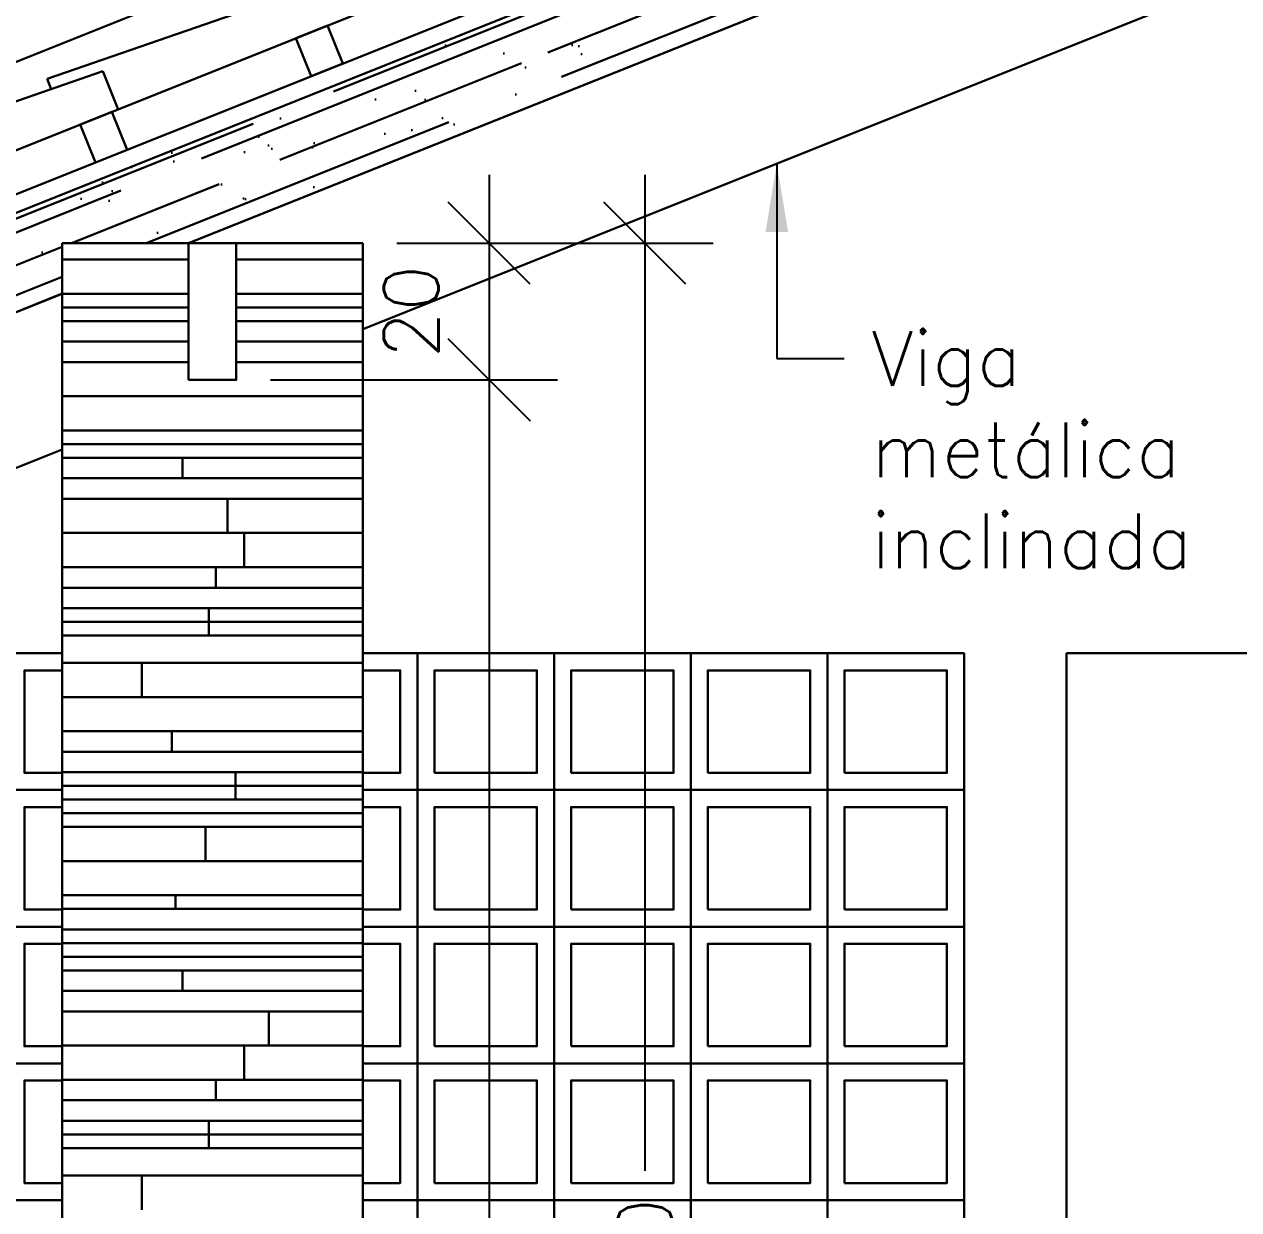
# Model space of a CAD drawing. Header units: millimetres. Extents: x -4228 to 27092, y -6721 to 984.
# Drawn here: x 25135.2 to 25313, y -2713.9 to -2540.4 of the extents above; entities that cross this region are included whole.
import ezdxf

# ---------------------------------------------------------------- set-up
doc = ezdxf.new("R2010")
doc.units = ezdxf.units.MM
doc.header["$LTSCALE"] = 50
doc.layers.get('0').update_dxf_attribs({"lineweight": 0})
for name, color, linetype in [('cobogo', 7, 'Continuous'), ('cota', 1, 'Continuous'), ('estruturametalica', 2, 'Continuous'), ('gesso', 7, 'Continuous'), ('hatch', 2, 'Continuous'), ('madeiramento', 2, 'Continuous'), ('PAREDES3', 2, 'Continuous'), ('pedras', 2, 'Continuous'), ('QLEADER', 7, 'Continuous'), ('telhas', 3, 'Continuous')]:
    doc.layers.add(name, color=color, linetype=linetype)
doc.styles.add('ROMANS', font='romans.shx')
doc.dimstyles.new('1_50', dxfattribs={"dimscale": 0, "dimtxt": 8, "dimasz": 12, "dimexe": 10, "dimexo": 5, "dimgap": 4, "dimtad": 0, "dimdec": 0, "dimzin": 1, "dimdsep": 46, "dimtxsty": 'ROMANS', "dimblk": 'OBLIQUE', "dimcen": 10, "dimdle": 10, "dimclrd": 1, "dimclre": 1, "dimclrt": 7, "dimaunit": 1, "dimadec": 0, "dimazin": 0, "dimtm": 1e-09, "dimtfac": 1, "dimtdec": 0, "dimtmove": 2, "dimatfit": 3, "dimldrblk": 'OBLIQUE', "dimfxl": 1, "dimtolj": 1, "dimtzin": 0, "dimarcsym": 0})
doc.dimstyles.new('LEADER_50', dxfattribs={"dimscale": 0, "dimtxt": 8, "dimasz": 10, "dimexe": 10, "dimexo": 5, "dimgap": 4, "dimtad": 0, "dimdec": 0, "dimzin": 1, "dimdsep": 46, "dimtxsty": 'ROMANS', "dimcen": 10, "dimdle": 10, "dimclrd": 9, "dimclre": 9, "dimclrt": 7, "dimaunit": 1, "dimadec": 0, "dimazin": 0, "dimtm": 1e-09, "dimtfac": 1, "dimtdec": 0, "dimtmove": 2, "dimatfit": 3, "dimfxl": 1, "dimtolj": 1, "dimtzin": 0, "dimarcsym": 0})

# ---------------------------------------------------------------- blocks, each defined once
blk = doc.blocks.new('_OBLIQUE')
at = {"color": 0, "linetype": 'ByBlock'}
blk.add_line((-0.5, -0.5), (0.5, 0.5), dxfattribs=at)
blk = doc.blocks.new('*D251')
at = {"layer": 'cota', "color": 1, "linetype": 'Continuous', "lineweight": -2}
for p, q in [((25203.25, -2582.46), (25203.25, -2718.18)), ((25171.26, -2592.46), (25213.25, -2592.46)), ((25203.25, -2882.46), (25203.25, -2746.75)), ((25201.55, -2872.46), (25213.25, -2872.46))]:
    blk.add_line(p, q, dxfattribs=at)
at = {"layer": 'Defpoints', "color": 0, "linetype": 'Continuous', "lineweight": 30}
for p in [(25166.26, -2592.46), (25196.55, -2872.46), (25203.25, -2872.46)]:
    blk.add_point(p, dxfattribs=at)
at = {"layer": 'cota', "color": 1, "linetype": 'Continuous', "lineweight": -2, "xscale": 12, "yscale": 12, "zscale": 12}
for p, rotation in [((25203.25, -2592.46), 90), ((25203.25, -2872.46), 270)]:
    blk.add_blockref('_OBLIQUE', p, dxfattribs=dict(at, rotation=rotation))
at = {"layer": 'cota', "color": 7, "linetype": 'Continuous', "lineweight": 30, "insert": (25203.25, -2732.46), "char_height": 8, "attachment_point": 5, "rotation": 90, "style": 'ROMANS'}
blk.add_mtext('\\A1;280', dxfattribs=at)
blk = doc.blocks.new('*D252')
at = {"layer": 'cota', "color": 1, "linetype": 'Continuous', "lineweight": -2}
for p, q in [((25203.25, -2562.46), (25203.25, -2602.46)), ((25189.76, -2572.46), (25213.25, -2572.46)), ((25176.26, -2592.46), (25213.25, -2592.46))]:
    blk.add_line(p, q, dxfattribs=at)
at = {"layer": 'Defpoints', "color": 0, "linetype": 'Continuous', "lineweight": 30}
for p in [(25184.76, -2572.46), (25171.26, -2592.46), (25203.25, -2592.46)]:
    blk.add_point(p, dxfattribs=at)
at = {"layer": 'cota', "color": 1, "linetype": 'Continuous', "lineweight": -2, "xscale": 12, "yscale": 12, "zscale": 12}
for p, rotation in [((25203.25, -2572.46), 90), ((25203.25, -2592.46), 270)]:
    blk.add_blockref('_OBLIQUE', p, dxfattribs=dict(at, rotation=rotation))
at = {"layer": 'cota', "color": 7, "linetype": 'Continuous', "lineweight": 30, "insert": (25191.84, -2582.46), "char_height": 8, "attachment_point": 5, "rotation": 90, "style": 'ROMANS'}
blk.add_mtext('\\A1;20', dxfattribs=at)
blk = doc.blocks.new('*D253')
at = {"layer": 'cota', "color": 1, "linetype": 'Continuous', "lineweight": -2}
for p, q in [((25226.04, -2562.46), (25226.04, -2708.18)), ((25189.76, -2572.46), (25236.04, -2572.46)), ((25226.04, -2882.46), (25226.04, -2736.75)), ((25189.76, -2872.46), (25236.04, -2872.46))]:
    blk.add_line(p, q, dxfattribs=at)
at = {"layer": 'Defpoints', "color": 0, "linetype": 'Continuous', "lineweight": 30}
for p in [(25184.76, -2572.46), (25184.76, -2872.46), (25226.04, -2872.46)]:
    blk.add_point(p, dxfattribs=at)
at = {"layer": 'cota', "color": 1, "linetype": 'Continuous', "lineweight": -2, "xscale": 12, "yscale": 12, "zscale": 12}
for p, rotation in [((25226.04, -2572.46), 90), ((25226.04, -2872.46), 270)]:
    blk.add_blockref('_OBLIQUE', p, dxfattribs=dict(at, rotation=rotation))
at = {"layer": 'cota', "color": 7, "linetype": 'Continuous', "lineweight": 30, "insert": (25226.04, -2722.46), "char_height": 8, "attachment_point": 5, "rotation": 90, "style": 'ROMANS'}
blk.add_mtext('\\A1;300', dxfattribs=at)

msp = doc.modelspace()

# ---------------------------------------------------------------- hatches: boundary and pattern name
at = {"layer": 'hatch', "linetype": 'Continuous', "lineweight": 30}
h = msp.add_hatch(dxfattribs=at)
h.set_pattern_fill('AR-RROOF', color=3, scale=0.5, style=0)
h.set_pattern_definition([(21.8014, (25159.258, -2572.462), (21.22498, 22.1683), [190.5, -25.4, 63.5, -12.7]), (21.8014, (25172.583, -2560.293), (-18.0648, 10.9662), [38.1, -4.191, 76.2, -9.525]), (21.8014, (25161.145, -2560.081), (58.15644, 32.42705), [101.6, -17.78, 50.8, -12.7])])
h.paths.add_polyline_path([(25336.41, -2487.06), (25051.86, -2600.88), (25052.93, -2603.56), (25081.51, -2603.56), (25140.76, -2579.86), (25140.76, -2572.46), (25159.26, -2572.46), (25372.76, -2487.06)])
h.paths.add_polyline_path([(25512.76, -2416.52), (25376.41, -2471.06), (25412.76, -2471.06), (25512.76, -2431.06)])
h = msp.add_hatch(dxfattribs=at)
h.set_pattern_fill('AR-SAND', color=256, scale=0.3, style=0)
h.set_pattern_definition([(37.5, (27704.919, -5480.449), (-0.48001, 14.682397), [0, -11.5824, 0, -12.954, 0, -12.3825]), (7.5, (27704.919, -5480.45), (13.4857, 21.50475), [0, -6.2484, 0, -10.4394, 0, -4.0005]), (327.5, (27695.546, -5480.449), (23.72977, 0.043116), [0, -3.81, 0, -13.716, 0, -17.907]), (317.5, (27695.546, -5480.45), (22.90669, 6.68788), [0, -1.905, 0, -8.9916, 0, -10.287])])
h.paths.add_polyline_path([(25376.41, -2471.06), (25412.76, -2471.06), (25512.76, -2431.06), (25512.76, -2416.52)])
h.paths.add_polyline_path([(25372.76, -2487.06), (25336.41, -2487.06), (25051.86, -2600.88), (25052.93, -2603.56), (25081.51, -2603.56), (25140.76, -2579.86), (25140.76, -2572.46), (25159.26, -2572.46)])

# ---------------------------------------------------------------- linework, layer by layer
at = {"layer": 'cobogo', "color": 3, "linetype": 'Continuous', "lineweight": 30}
for points in [[(25140.76, -2632.46), (25132.76, -2632.46), (25132.76, -2652.46), (25140.76, -2652.46)], [(25140.76, -2632.46), (25132.76, -2632.46), (25132.76, -2652.46), (25140.76, -2652.46)], [(25140.76, -2632.46), (25132.76, -2632.46), (25132.76, -2652.46), (25140.76, -2652.46)], [(25140.76, -2632.46), (25132.76, -2632.46), (25132.76, -2652.46), (25140.76, -2652.46)], [(25184.76, -2652.46), (25192.76, -2652.46), (25192.76, -2632.46), (25184.76, -2632.46)], [(25184.76, -2652.46), (25192.76, -2652.46), (25192.76, -2632.46), (25184.76, -2632.46)], [(25184.76, -2652.46), (25192.76, -2652.46), (25192.76, -2632.46), (25184.76, -2632.46)], [(25184.76, -2652.46), (25192.76, -2652.46), (25192.76, -2632.46), (25184.76, -2632.46)], [(25140.76, -2634.96), (25135.26, -2634.96), (25135.26, -2649.96), (25140.76, -2649.96)], [(25140.76, -2634.96), (25135.26, -2634.96), (25135.26, -2649.96), (25140.76, -2649.96)], [(25140.76, -2634.96), (25135.26, -2634.96), (25135.26, -2649.96), (25140.76, -2649.96)], [(25140.76, -2634.96), (25135.26, -2634.96), (25135.26, -2649.96), (25140.76, -2649.96)], [(25184.76, -2649.96), (25190.26, -2649.96), (25190.26, -2634.96), (25184.76, -2634.96)], [(25184.76, -2649.96), (25190.26, -2649.96), (25190.26, -2634.96), (25184.76, -2634.96)], [(25184.76, -2649.96), (25190.26, -2649.96), (25190.26, -2634.96), (25184.76, -2634.96)], [(25184.76, -2649.96), (25190.26, -2649.96), (25190.26, -2634.96), (25184.76, -2634.96)], [(25140.76, -2652.46), (25132.76, -2652.46), (25132.76, -2672.46), (25140.76, -2672.46)], [(25140.76, -2652.46), (25132.76, -2652.46), (25132.76, -2672.46), (25140.76, -2672.46)], [(25140.76, -2652.46), (25132.76, -2652.46), (25132.76, -2672.46), (25140.76, -2672.46)], [(25140.76, -2652.46), (25132.76, -2652.46), (25132.76, -2672.46), (25140.76, -2672.46)], [(25184.76, -2672.46), (25192.76, -2672.46), (25192.76, -2652.46), (25184.76, -2652.46)], [(25184.76, -2672.46), (25192.76, -2672.46), (25192.76, -2652.46), (25184.76, -2652.46)], [(25184.76, -2672.46), (25192.76, -2672.46), (25192.76, -2652.46), (25184.76, -2652.46)], [(25184.76, -2672.46), (25192.76, -2672.46), (25192.76, -2652.46), (25184.76, -2652.46)], [(25140.76, -2654.96), (25135.26, -2654.96), (25135.26, -2669.96), (25140.76, -2669.96)], [(25140.76, -2654.96), (25135.26, -2654.96), (25135.26, -2669.96), (25140.76, -2669.96)], [(25140.76, -2654.96), (25135.26, -2654.96), (25135.26, -2669.96), (25140.76, -2669.96)], [(25140.76, -2654.96), (25135.26, -2654.96), (25135.26, -2669.96), (25140.76, -2669.96)], [(25184.76, -2669.96), (25190.26, -2669.96), (25190.26, -2654.96), (25184.76, -2654.96)], [(25184.76, -2669.96), (25190.26, -2669.96), (25190.26, -2654.96), (25184.76, -2654.96)], [(25184.76, -2669.96), (25190.26, -2669.96), (25190.26, -2654.96), (25184.76, -2654.96)], [(25184.76, -2669.96), (25190.26, -2669.96), (25190.26, -2654.96), (25184.76, -2654.96)], [(25140.76, -2672.46), (25132.76, -2672.46), (25132.76, -2692.46), (25140.76, -2692.46)], [(25140.76, -2672.46), (25132.76, -2672.46), (25132.76, -2692.46), (25140.76, -2692.46)], [(25140.76, -2672.46), (25132.76, -2672.46), (25132.76, -2692.46), (25140.76, -2692.46)], [(25140.76, -2672.46), (25132.76, -2672.46), (25132.76, -2692.46), (25140.76, -2692.46)], [(25184.76, -2692.46), (25192.76, -2692.46), (25192.76, -2672.46), (25184.76, -2672.46)], [(25184.76, -2692.46), (25192.76, -2692.46), (25192.76, -2672.46), (25184.76, -2672.46)], [(25184.76, -2692.46), (25192.76, -2692.46), (25192.76, -2672.46), (25184.76, -2672.46)], [(25184.76, -2692.46), (25192.76, -2692.46), (25192.76, -2672.46), (25184.76, -2672.46)], [(25140.76, -2674.96), (25135.26, -2674.96), (25135.26, -2689.96), (25140.76, -2689.96)], [(25140.76, -2674.96), (25135.26, -2674.96), (25135.26, -2689.96), (25140.76, -2689.96)], [(25140.76, -2674.96), (25135.26, -2674.96), (25135.26, -2689.96), (25140.76, -2689.96)], [(25140.76, -2674.96), (25135.26, -2674.96), (25135.26, -2689.96), (25140.76, -2689.96)], [(25184.76, -2689.96), (25190.26, -2689.96), (25190.26, -2674.96), (25184.76, -2674.96)], [(25184.76, -2689.96), (25190.26, -2689.96), (25190.26, -2674.96), (25184.76, -2674.96)], [(25184.76, -2689.96), (25190.26, -2689.96), (25190.26, -2674.96), (25184.76, -2674.96)], [(25184.76, -2689.96), (25190.26, -2689.96), (25190.26, -2674.96), (25184.76, -2674.96)], [(25140.76, -2692.46), (25132.76, -2692.46), (25132.76, -2712.46), (25140.76, -2712.46)], [(25140.76, -2692.46), (25132.76, -2692.46), (25132.76, -2712.46), (25140.76, -2712.46)], [(25140.76, -2692.46), (25132.76, -2692.46), (25132.76, -2712.46), (25140.76, -2712.46)], [(25140.76, -2692.46), (25132.76, -2692.46), (25132.76, -2712.46), (25140.76, -2712.46)], [(25184.76, -2712.46), (25192.76, -2712.46), (25192.76, -2692.46), (25184.76, -2692.46)], [(25184.76, -2712.46), (25192.76, -2712.46), (25192.76, -2692.46), (25184.76, -2692.46)], [(25184.76, -2712.46), (25192.76, -2712.46), (25192.76, -2692.46), (25184.76, -2692.46)], [(25184.76, -2712.46), (25192.76, -2712.46), (25192.76, -2692.46), (25184.76, -2692.46)], [(25140.76, -2694.96), (25135.26, -2694.96), (25135.26, -2709.96), (25140.76, -2709.96)], [(25140.76, -2694.96), (25135.26, -2694.96), (25135.26, -2709.96), (25140.76, -2709.96)], [(25140.76, -2694.96), (25135.26, -2694.96), (25135.26, -2709.96), (25140.76, -2709.96)], [(25140.76, -2694.96), (25135.26, -2694.96), (25135.26, -2709.96), (25140.76, -2709.96)], [(25184.76, -2709.96), (25190.26, -2709.96), (25190.26, -2694.96), (25184.76, -2694.96)], [(25184.76, -2709.96), (25190.26, -2709.96), (25190.26, -2694.96), (25184.76, -2694.96)], [(25184.76, -2709.96), (25190.26, -2709.96), (25190.26, -2694.96), (25184.76, -2694.96)], [(25184.76, -2709.96), (25190.26, -2709.96), (25190.26, -2694.96), (25184.76, -2694.96)], [(25140.76, -2712.46), (25132.76, -2712.46), (25132.76, -2732.46), (25140.76, -2732.46)], [(25140.76, -2712.46), (25132.76, -2712.46), (25132.76, -2732.46), (25140.76, -2732.46)], [(25140.76, -2712.46), (25132.76, -2712.46), (25132.76, -2732.46), (25140.76, -2732.46)], [(25140.76, -2712.46), (25132.76, -2712.46), (25132.76, -2732.46), (25140.76, -2732.46)], [(25184.76, -2732.46), (25192.76, -2732.46), (25192.76, -2712.46), (25184.76, -2712.46)], [(25184.76, -2732.46), (25192.76, -2732.46), (25192.76, -2712.46), (25184.76, -2712.46)], [(25184.76, -2732.46), (25192.76, -2732.46), (25192.76, -2712.46), (25184.76, -2712.46)], [(25184.76, -2732.46), (25192.76, -2732.46), (25192.76, -2712.46), (25184.76, -2712.46)]]:
    msp.add_lwpolyline(points, dxfattribs=at)
for points in [[(25192.76, -2652.46), (25212.76, -2652.46), (25212.76, -2632.46), (25192.76, -2632.46)], [(25192.76, -2652.46), (25212.76, -2652.46), (25212.76, -2632.46), (25192.76, -2632.46)], [(25192.76, -2652.46), (25212.76, -2652.46), (25212.76, -2632.46), (25192.76, -2632.46)], [(25192.76, -2652.46), (25212.76, -2652.46), (25212.76, -2632.46), (25192.76, -2632.46)], [(25212.76, -2652.46), (25232.76, -2652.46), (25232.76, -2632.46), (25212.76, -2632.46)], [(25212.76, -2652.46), (25232.76, -2652.46), (25232.76, -2632.46), (25212.76, -2632.46)], [(25212.76, -2652.46), (25232.76, -2652.46), (25232.76, -2632.46), (25212.76, -2632.46)], [(25212.76, -2652.46), (25232.76, -2652.46), (25232.76, -2632.46), (25212.76, -2632.46)], [(25232.76, -2652.46), (25252.76, -2652.46), (25252.76, -2632.46), (25232.76, -2632.46)], [(25232.76, -2652.46), (25252.76, -2652.46), (25252.76, -2632.46), (25232.76, -2632.46)], [(25232.76, -2652.46), (25252.76, -2652.46), (25252.76, -2632.46), (25232.76, -2632.46)], [(25232.76, -2652.46), (25252.76, -2652.46), (25252.76, -2632.46), (25232.76, -2632.46)], [(25252.76, -2652.46), (25272.76, -2652.46), (25272.76, -2632.46), (25252.76, -2632.46)], [(25252.76, -2652.46), (25272.76, -2652.46), (25272.76, -2632.46), (25252.76, -2632.46)], [(25252.76, -2652.46), (25272.76, -2652.46), (25272.76, -2632.46), (25252.76, -2632.46)], [(25252.76, -2652.46), (25272.76, -2652.46), (25272.76, -2632.46), (25252.76, -2632.46)], [(25195.26, -2649.96), (25210.26, -2649.96), (25210.26, -2634.96), (25195.26, -2634.96)], [(25195.26, -2649.96), (25210.26, -2649.96), (25210.26, -2634.96), (25195.26, -2634.96)], [(25195.26, -2649.96), (25210.26, -2649.96), (25210.26, -2634.96), (25195.26, -2634.96)], [(25195.26, -2649.96), (25210.26, -2649.96), (25210.26, -2634.96), (25195.26, -2634.96)], [(25215.26, -2649.96), (25230.26, -2649.96), (25230.26, -2634.96), (25215.26, -2634.96)], [(25215.26, -2649.96), (25230.26, -2649.96), (25230.26, -2634.96), (25215.26, -2634.96)], [(25215.26, -2649.96), (25230.26, -2649.96), (25230.26, -2634.96), (25215.26, -2634.96)], [(25215.26, -2649.96), (25230.26, -2649.96), (25230.26, -2634.96), (25215.26, -2634.96)], [(25235.26, -2649.96), (25250.26, -2649.96), (25250.26, -2634.96), (25235.26, -2634.96)], [(25235.26, -2649.96), (25250.26, -2649.96), (25250.26, -2634.96), (25235.26, -2634.96)], [(25235.26, -2649.96), (25250.26, -2649.96), (25250.26, -2634.96), (25235.26, -2634.96)], [(25235.26, -2649.96), (25250.26, -2649.96), (25250.26, -2634.96), (25235.26, -2634.96)], [(25255.26, -2649.96), (25270.26, -2649.96), (25270.26, -2634.96), (25255.26, -2634.96)], [(25255.26, -2649.96), (25270.26, -2649.96), (25270.26, -2634.96), (25255.26, -2634.96)], [(25255.26, -2649.96), (25270.26, -2649.96), (25270.26, -2634.96), (25255.26, -2634.96)], [(25255.26, -2649.96), (25270.26, -2649.96), (25270.26, -2634.96), (25255.26, -2634.96)], [(25192.76, -2672.46), (25212.76, -2672.46), (25212.76, -2652.46), (25192.76, -2652.46)], [(25192.76, -2672.46), (25212.76, -2672.46), (25212.76, -2652.46), (25192.76, -2652.46)], [(25192.76, -2672.46), (25212.76, -2672.46), (25212.76, -2652.46), (25192.76, -2652.46)], [(25192.76, -2672.46), (25212.76, -2672.46), (25212.76, -2652.46), (25192.76, -2652.46)], [(25212.76, -2672.46), (25232.76, -2672.46), (25232.76, -2652.46), (25212.76, -2652.46)], [(25212.76, -2672.46), (25232.76, -2672.46), (25232.76, -2652.46), (25212.76, -2652.46)], [(25212.76, -2672.46), (25232.76, -2672.46), (25232.76, -2652.46), (25212.76, -2652.46)], [(25212.76, -2672.46), (25232.76, -2672.46), (25232.76, -2652.46), (25212.76, -2652.46)], [(25232.76, -2672.46), (25252.76, -2672.46), (25252.76, -2652.46), (25232.76, -2652.46)], [(25232.76, -2672.46), (25252.76, -2672.46), (25252.76, -2652.46), (25232.76, -2652.46)], [(25232.76, -2672.46), (25252.76, -2672.46), (25252.76, -2652.46), (25232.76, -2652.46)], [(25232.76, -2672.46), (25252.76, -2672.46), (25252.76, -2652.46), (25232.76, -2652.46)], [(25252.76, -2672.46), (25272.76, -2672.46), (25272.76, -2652.46), (25252.76, -2652.46)], [(25252.76, -2672.46), (25272.76, -2672.46), (25272.76, -2652.46), (25252.76, -2652.46)], [(25252.76, -2672.46), (25272.76, -2672.46), (25272.76, -2652.46), (25252.76, -2652.46)], [(25252.76, -2672.46), (25272.76, -2672.46), (25272.76, -2652.46), (25252.76, -2652.46)], [(25195.26, -2669.96), (25210.26, -2669.96), (25210.26, -2654.96), (25195.26, -2654.96)], [(25195.26, -2669.96), (25210.26, -2669.96), (25210.26, -2654.96), (25195.26, -2654.96)], [(25195.26, -2669.96), (25210.26, -2669.96), (25210.26, -2654.96), (25195.26, -2654.96)], [(25195.26, -2669.96), (25210.26, -2669.96), (25210.26, -2654.96), (25195.26, -2654.96)], [(25215.26, -2669.96), (25230.26, -2669.96), (25230.26, -2654.96), (25215.26, -2654.96)], [(25215.26, -2669.96), (25230.26, -2669.96), (25230.26, -2654.96), (25215.26, -2654.96)], [(25215.26, -2669.96), (25230.26, -2669.96), (25230.26, -2654.96), (25215.26, -2654.96)], [(25215.26, -2669.96), (25230.26, -2669.96), (25230.26, -2654.96), (25215.26, -2654.96)], [(25235.26, -2669.96), (25250.26, -2669.96), (25250.26, -2654.96), (25235.26, -2654.96)], [(25235.26, -2669.96), (25250.26, -2669.96), (25250.26, -2654.96), (25235.26, -2654.96)], [(25235.26, -2669.96), (25250.26, -2669.96), (25250.26, -2654.96), (25235.26, -2654.96)], [(25235.26, -2669.96), (25250.26, -2669.96), (25250.26, -2654.96), (25235.26, -2654.96)], [(25255.26, -2669.96), (25270.26, -2669.96), (25270.26, -2654.96), (25255.26, -2654.96)], [(25255.26, -2669.96), (25270.26, -2669.96), (25270.26, -2654.96), (25255.26, -2654.96)], [(25255.26, -2669.96), (25270.26, -2669.96), (25270.26, -2654.96), (25255.26, -2654.96)], [(25255.26, -2669.96), (25270.26, -2669.96), (25270.26, -2654.96), (25255.26, -2654.96)], [(25192.76, -2692.46), (25212.76, -2692.46), (25212.76, -2672.46), (25192.76, -2672.46)], [(25192.76, -2692.46), (25212.76, -2692.46), (25212.76, -2672.46), (25192.76, -2672.46)], [(25192.76, -2692.46), (25212.76, -2692.46), (25212.76, -2672.46), (25192.76, -2672.46)], [(25192.76, -2692.46), (25212.76, -2692.46), (25212.76, -2672.46), (25192.76, -2672.46)], [(25212.76, -2692.46), (25232.76, -2692.46), (25232.76, -2672.46), (25212.76, -2672.46)], [(25212.76, -2692.46), (25232.76, -2692.46), (25232.76, -2672.46), (25212.76, -2672.46)], [(25212.76, -2692.46), (25232.76, -2692.46), (25232.76, -2672.46), (25212.76, -2672.46)], [(25212.76, -2692.46), (25232.76, -2692.46), (25232.76, -2672.46), (25212.76, -2672.46)], [(25232.76, -2692.46), (25252.76, -2692.46), (25252.76, -2672.46), (25232.76, -2672.46)], [(25232.76, -2692.46), (25252.76, -2692.46), (25252.76, -2672.46), (25232.76, -2672.46)], [(25232.76, -2692.46), (25252.76, -2692.46), (25252.76, -2672.46), (25232.76, -2672.46)], [(25232.76, -2692.46), (25252.76, -2692.46), (25252.76, -2672.46), (25232.76, -2672.46)], [(25252.76, -2692.46), (25272.76, -2692.46), (25272.76, -2672.46), (25252.76, -2672.46)], [(25252.76, -2692.46), (25272.76, -2692.46), (25272.76, -2672.46), (25252.76, -2672.46)], [(25252.76, -2692.46), (25272.76, -2692.46), (25272.76, -2672.46), (25252.76, -2672.46)], [(25252.76, -2692.46), (25272.76, -2692.46), (25272.76, -2672.46), (25252.76, -2672.46)], [(25195.26, -2689.96), (25210.26, -2689.96), (25210.26, -2674.96), (25195.26, -2674.96)], [(25195.26, -2689.96), (25210.26, -2689.96), (25210.26, -2674.96), (25195.26, -2674.96)], [(25195.26, -2689.96), (25210.26, -2689.96), (25210.26, -2674.96), (25195.26, -2674.96)], [(25195.26, -2689.96), (25210.26, -2689.96), (25210.26, -2674.96), (25195.26, -2674.96)], [(25215.26, -2689.96), (25230.26, -2689.96), (25230.26, -2674.96), (25215.26, -2674.96)], [(25215.26, -2689.96), (25230.26, -2689.96), (25230.26, -2674.96), (25215.26, -2674.96)], [(25215.26, -2689.96), (25230.26, -2689.96), (25230.26, -2674.96), (25215.26, -2674.96)], [(25215.26, -2689.96), (25230.26, -2689.96), (25230.26, -2674.96), (25215.26, -2674.96)], [(25235.26, -2689.96), (25250.26, -2689.96), (25250.26, -2674.96), (25235.26, -2674.96)], [(25235.26, -2689.96), (25250.26, -2689.96), (25250.26, -2674.96), (25235.26, -2674.96)], [(25235.26, -2689.96), (25250.26, -2689.96), (25250.26, -2674.96), (25235.26, -2674.96)], [(25235.26, -2689.96), (25250.26, -2689.96), (25250.26, -2674.96), (25235.26, -2674.96)], [(25255.26, -2689.96), (25270.26, -2689.96), (25270.26, -2674.96), (25255.26, -2674.96)], [(25255.26, -2689.96), (25270.26, -2689.96), (25270.26, -2674.96), (25255.26, -2674.96)], [(25255.26, -2689.96), (25270.26, -2689.96), (25270.26, -2674.96), (25255.26, -2674.96)], [(25255.26, -2689.96), (25270.26, -2689.96), (25270.26, -2674.96), (25255.26, -2674.96)], [(25192.76, -2712.46), (25212.76, -2712.46), (25212.76, -2692.46), (25192.76, -2692.46)], [(25192.76, -2712.46), (25212.76, -2712.46), (25212.76, -2692.46), (25192.76, -2692.46)], [(25192.76, -2712.46), (25212.76, -2712.46), (25212.76, -2692.46), (25192.76, -2692.46)], [(25192.76, -2712.46), (25212.76, -2712.46), (25212.76, -2692.46), (25192.76, -2692.46)], [(25212.76, -2712.46), (25232.76, -2712.46), (25232.76, -2692.46), (25212.76, -2692.46)], [(25212.76, -2712.46), (25232.76, -2712.46), (25232.76, -2692.46), (25212.76, -2692.46)], [(25212.76, -2712.46), (25232.76, -2712.46), (25232.76, -2692.46), (25212.76, -2692.46)], [(25212.76, -2712.46), (25232.76, -2712.46), (25232.76, -2692.46), (25212.76, -2692.46)], [(25232.76, -2712.46), (25252.76, -2712.46), (25252.76, -2692.46), (25232.76, -2692.46)], [(25232.76, -2712.46), (25252.76, -2712.46), (25252.76, -2692.46), (25232.76, -2692.46)], [(25232.76, -2712.46), (25252.76, -2712.46), (25252.76, -2692.46), (25232.76, -2692.46)], [(25232.76, -2712.46), (25252.76, -2712.46), (25252.76, -2692.46), (25232.76, -2692.46)], [(25252.76, -2712.46), (25272.76, -2712.46), (25272.76, -2692.46), (25252.76, -2692.46)], [(25252.76, -2712.46), (25272.76, -2712.46), (25272.76, -2692.46), (25252.76, -2692.46)], [(25252.76, -2712.46), (25272.76, -2712.46), (25272.76, -2692.46), (25252.76, -2692.46)], [(25252.76, -2712.46), (25272.76, -2712.46), (25272.76, -2692.46), (25252.76, -2692.46)], [(25195.26, -2709.96), (25210.26, -2709.96), (25210.26, -2694.96), (25195.26, -2694.96)], [(25195.26, -2709.96), (25210.26, -2709.96), (25210.26, -2694.96), (25195.26, -2694.96)], [(25195.26, -2709.96), (25210.26, -2709.96), (25210.26, -2694.96), (25195.26, -2694.96)], [(25195.26, -2709.96), (25210.26, -2709.96), (25210.26, -2694.96), (25195.26, -2694.96)], [(25215.26, -2709.96), (25230.26, -2709.96), (25230.26, -2694.96), (25215.26, -2694.96)], [(25215.26, -2709.96), (25230.26, -2709.96), (25230.26, -2694.96), (25215.26, -2694.96)], [(25215.26, -2709.96), (25230.26, -2709.96), (25230.26, -2694.96), (25215.26, -2694.96)], [(25215.26, -2709.96), (25230.26, -2709.96), (25230.26, -2694.96), (25215.26, -2694.96)], [(25235.26, -2709.96), (25250.26, -2709.96), (25250.26, -2694.96), (25235.26, -2694.96)], [(25235.26, -2709.96), (25250.26, -2709.96), (25250.26, -2694.96), (25235.26, -2694.96)], [(25235.26, -2709.96), (25250.26, -2709.96), (25250.26, -2694.96), (25235.26, -2694.96)], [(25235.26, -2709.96), (25250.26, -2709.96), (25250.26, -2694.96), (25235.26, -2694.96)], [(25255.26, -2709.96), (25270.26, -2709.96), (25270.26, -2694.96), (25255.26, -2694.96)], [(25255.26, -2709.96), (25270.26, -2709.96), (25270.26, -2694.96), (25255.26, -2694.96)], [(25255.26, -2709.96), (25270.26, -2709.96), (25270.26, -2694.96), (25255.26, -2694.96)], [(25255.26, -2709.96), (25270.26, -2709.96), (25270.26, -2694.96), (25255.26, -2694.96)], [(25192.76, -2732.46), (25212.76, -2732.46), (25212.76, -2712.46), (25192.76, -2712.46)], [(25192.76, -2732.46), (25212.76, -2732.46), (25212.76, -2712.46), (25192.76, -2712.46)], [(25192.76, -2732.46), (25212.76, -2732.46), (25212.76, -2712.46), (25192.76, -2712.46)], [(25192.76, -2732.46), (25212.76, -2732.46), (25212.76, -2712.46), (25192.76, -2712.46)], [(25212.76, -2732.46), (25232.76, -2732.46), (25232.76, -2712.46), (25212.76, -2712.46)], [(25212.76, -2732.46), (25232.76, -2732.46), (25232.76, -2712.46), (25212.76, -2712.46)], [(25212.76, -2732.46), (25232.76, -2732.46), (25232.76, -2712.46), (25212.76, -2712.46)], [(25212.76, -2732.46), (25232.76, -2732.46), (25232.76, -2712.46), (25212.76, -2712.46)], [(25232.76, -2732.46), (25252.76, -2732.46), (25252.76, -2712.46), (25232.76, -2712.46)], [(25232.76, -2732.46), (25252.76, -2732.46), (25252.76, -2712.46), (25232.76, -2712.46)], [(25232.76, -2732.46), (25252.76, -2732.46), (25252.76, -2712.46), (25232.76, -2712.46)], [(25232.76, -2732.46), (25252.76, -2732.46), (25252.76, -2712.46), (25232.76, -2712.46)], [(25252.76, -2732.46), (25272.76, -2732.46), (25272.76, -2712.46), (25252.76, -2712.46)], [(25252.76, -2732.46), (25272.76, -2732.46), (25272.76, -2712.46), (25252.76, -2712.46)], [(25252.76, -2732.46), (25272.76, -2732.46), (25272.76, -2712.46), (25252.76, -2712.46)], [(25252.76, -2732.46), (25272.76, -2732.46), (25272.76, -2712.46), (25252.76, -2712.46)]]:
    msp.add_lwpolyline(points, close=True, dxfattribs=at)
at = {"layer": 'estruturametalica', "color": 4, "linetype": 'Continuous', "lineweight": 30}
msp.add_lwpolyline([(25159.26, -2592.46), (25166.26, -2592.46), (25166.26, -2572.46), (25159.26, -2572.46)], close=True, dxfattribs=at)
at = {"layer": 'gesso', "linetype": 'Continuous', "lineweight": 30}
msp.add_line((25512.76, -2416.52), (25051.86, -2600.88), dxfattribs=at)
at = {"layer": 'madeiramento', "color": 3, "linetype": 'Continuous', "lineweight": 30}
msp.add_line((25512.76, -2407.37), (24950.17, -2632.4), dxfattribs=at)
at = {"layer": 'madeiramento', "linetype": 'Continuous', "lineweight": 30}
for p, q in [((25512.76, -2413.83), (25055.57, -2596.7)), ((25372.76, -2487.06), (25159.26, -2572.46)), ((25140.76, -2579.86), (25081.51, -2603.56))]:
    msp.add_line(p, q, dxfattribs=at)
at = {"layer": 'madeiramento', "color": 7, "linetype": 'Continuous', "lineweight": 30}
for p, q in [((25315.76, -2532.66), (25184.76, -2585.06)), ((25140.76, -2602.66), (25084.76, -2625.06))]:
    msp.add_line(p, q, dxfattribs=at)
at = {"layer": 'madeiramento', "color": 2, "linetype": 'Continuous', "lineweight": 30}
for points in [[(25177.2, -2548.05), (25181.85, -2546.19), (25179.62, -2540.62), (25174.98, -2542.48)], [(25145.64, -2560.68), (25150.28, -2558.82), (25148.05, -2553.25), (25143.41, -2555.11)]]:
    msp.add_lwpolyline(points, close=True, dxfattribs=at)
at = {"layer": 'PAREDES3', "color": 3, "linetype": 'Continuous', "lineweight": 30}
for p, q in [((25315.76, -2473.24), (25067.71, -2572.46)), ((25140.76, -2632.46), (25084.76, -2632.46)), ((25272.76, -2632.46), (25184.76, -2632.46)), ((25272.76, -2632.46), (25272.76, -2852.46)), ((25287.76, -2872.46), (25287.76, -2632.46)), ((25287.76, -2632.46), (25315.76, -2632.46)), ((25272.76, -2652.46), (25272.76, -2872.46))]:
    msp.add_line(p, q, dxfattribs=at)
at = {"layer": 'PAREDES3', "linetype": 'Continuous', "lineweight": 30}
for p, q in [((25140.76, -2572.46), (25140.76, -2872.46)), ((25184.76, -2572.46), (25140.76, -2572.46)), ((25184.76, -2572.46), (25184.76, -2872.46))]:
    msp.add_line(p, q, dxfattribs=at)
at = {"layer": 'pedras', "color": 55, "linetype": 'Continuous', "lineweight": 30}
for p, q in [((25140.76, -2574.86), (25159.26, -2574.86)), ((25166.26, -2574.86), (25184.76, -2574.86)), ((25140.76, -2579.86), (25159.26, -2579.86)), ((25166.26, -2579.86), (25184.76, -2579.86)), ((25140.76, -2581.86), (25159.26, -2581.86)), ((25166.26, -2581.86), (25184.76, -2581.86)), ((25140.76, -2583.86), (25159.26, -2583.86)), ((25166.26, -2583.86), (25184.76, -2583.86)), ((25140.76, -2586.86), (25159.26, -2586.86)), ((25166.26, -2586.86), (25184.76, -2586.86)), ((25140.76, -2589.86), (25159.26, -2589.86)), ((25166.26, -2589.86), (25184.76, -2589.86)), ((25140.76, -2594.86), (25184.76, -2594.86)), ((25140.76, -2599.86), (25184.76, -2599.86)), ((25140.76, -2601.86), (25184.76, -2601.86)), ((25140.76, -2603.86), (25184.76, -2603.86)), ((25158.38, -2606.86), (25158.38, -2603.86)), ((25140.76, -2606.86), (25184.76, -2606.86)), ((25140.76, -2609.86), (25184.76, -2609.86)), ((25164.95, -2614.86), (25164.95, -2609.86)), ((25140.76, -2614.86), (25184.76, -2614.86)), ((25167.43, -2619.86), (25167.43, -2614.86)), ((25140.76, -2619.86), (25184.76, -2619.86)), ((25163.29, -2622.86), (25163.29, -2619.86)), ((25140.76, -2622.86), (25184.76, -2622.86)), ((25140.76, -2625.86), (25184.76, -2625.86)), ((25162.26, -2629.86), (25162.26, -2625.86)), ((25140.76, -2627.86), (25184.76, -2627.86)), ((25140.76, -2629.86), (25184.76, -2629.86)), ((25140.76, -2633.86), (25184.76, -2633.86)), ((25152.44, -2638.86), (25152.44, -2633.86)), ((25140.76, -2638.86), (25184.76, -2638.86)), ((25140.76, -2643.86), (25184.76, -2643.86)), ((25156.83, -2646.86), (25156.83, -2643.86)), ((25140.76, -2646.86), (25184.76, -2646.86)), ((25140.76, -2649.86), (25184.76, -2649.86)), ((25166.13, -2653.86), (25166.13, -2649.86)), ((25140.76, -2651.86), (25184.76, -2651.86)), ((25140.76, -2653.86), (25184.76, -2653.86)), ((25140.76, -2655.86), (25184.76, -2655.86)), ((25140.76, -2657.86), (25184.76, -2657.86)), ((25161.74, -2662.86), (25161.74, -2657.86)), ((25140.76, -2662.86), (25184.76, -2662.86)), ((25140.76, -2667.86), (25184.76, -2667.86)), ((25157.35, -2669.86), (25157.35, -2667.86)), ((25140.76, -2669.86), (25184.76, -2669.86)), ((25140.76, -2672.86), (25184.76, -2672.86)), ((25140.76, -2674.86), (25184.76, -2674.86)), ((25140.76, -2676.86), (25184.76, -2676.86)), ((25140.76, -2678.86), (25184.76, -2678.86)), ((25158.38, -2681.86), (25158.38, -2678.86)), ((25140.76, -2681.86), (25184.76, -2681.86)), ((25140.76, -2684.86), (25184.76, -2684.86)), ((25171.04, -2689.86), (25171.04, -2684.86)), ((25140.76, -2689.86), (25184.76, -2689.86)), ((25167.43, -2694.86), (25167.43, -2689.86)), ((25140.76, -2694.86), (25184.76, -2694.86)), ((25163.29, -2697.86), (25163.29, -2694.86)), ((25140.76, -2697.86), (25184.76, -2697.86)), ((25140.76, -2700.86), (25184.76, -2700.86)), ((25162.26, -2704.86), (25162.26, -2700.86)), ((25140.76, -2702.86), (25184.76, -2702.86)), ((25140.76, -2704.86), (25184.76, -2704.86)), ((25140.76, -2708.86), (25184.76, -2708.86)), ((25152.44, -2713.86), (25152.44, -2708.86))]:
    msp.add_line(p, q, dxfattribs=at)
at = {"layer": 'telhas', "linetype": 'Continuous', "lineweight": 30}
for p, q in [((25178.32, -2534.68), (25138.58, -2548.42)), ((25146.75, -2547.31), (25107.01, -2561.05)), ((25138.58, -2548.42), (25139.18, -2549.93)), ((25148.98, -2552.88), (25146.75, -2547.31))]:
    msp.add_line(p, q, dxfattribs=at)

# ---------------------------------------------------------------- texts
at = {"layer": 'QLEADER', "color": 7, "linetype": 'Continuous', "lineweight": 30, "insert": (25259.2, -2585.35), "char_height": 8, "width": 0.32, "attachment_point": 1, "style": 'ROMANS'}
msp.add_mtext('Viga\\Pmetálica\\Pinclinada', dxfattribs=at)

# ---------------------------------------------------------------- dimensions: what is measured, and where the dimension line sits
at = {"layer": 'cota', "linetype": 'Continuous', "lineweight": 30}
dim = msp.add_linear_dim(base=(25203.25, -2592.46), p1=(25184.76, -2572.46), p2=(25171.26, -2592.46), angle=90, dimstyle='1_50', override={"dimscale": 1}, dxfattribs=at)
dim.commit()
dim.dimension.update_dxf_attribs({"geometry": '*D252', "text_midpoint": (25191.84, -2582.46), "dimtype": 160})
for base, p1, p2, picture, middle in [((25226.04, -2872.46), (25184.76, -2572.46), (25184.76, -2872.46), '*D253', (25226.04, -2722.46)), ((25203.25, -2872.46), (25166.26, -2592.46), (25196.55, -2872.46), '*D251', (25203.25, -2732.46))]:
    dim = msp.add_linear_dim(base=base, p1=p1, p2=p2, angle=90, dimstyle='1_50', override={"dimscale": 1}, dxfattribs=at)
    dim.commit()
    dim.dimension.update_dxf_attribs({"geometry": picture, "text_midpoint": middle})

# ---------------------------------------------------------------- leaders
at = {"layer": 'QLEADER', "linetype": 'Continuous', "lineweight": 30, "annotation_type": 0, "has_hookline": 1, "hookline_direction": 0, "text_width": 49.52}
msp.add_leader([(25245.36, -2560.82), (25245.36, -2589.35), (25255.2, -2589.35)], dimstyle='LEADER_50', override={"dimscale": 1}, dxfattribs=at)

doc.saveas('drawing.dxf')
